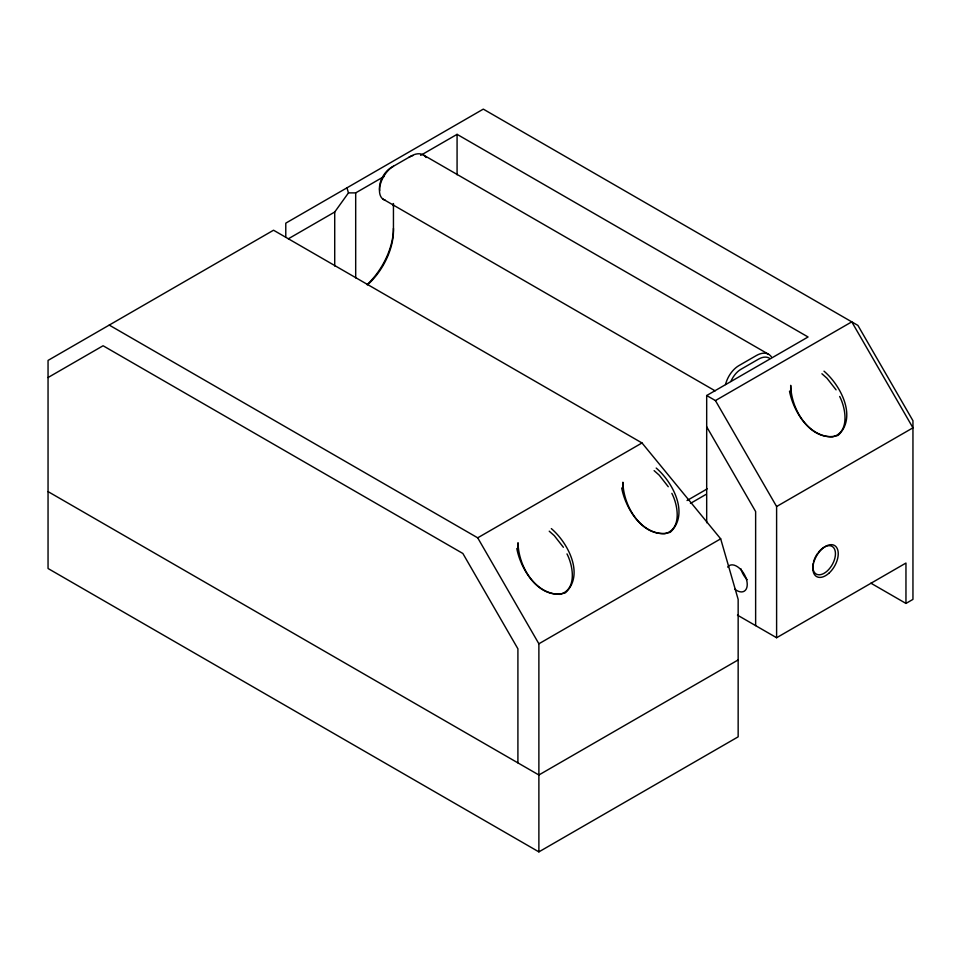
<?xml version="1.0" encoding="UTF-8"?>
<svg xmlns="http://www.w3.org/2000/svg" width="961" height="961" viewBox="0 0 961 961"><rect width="100%" height="100%" fill="white"/><g stroke="black" fill="none" stroke-linecap="round" stroke-linejoin="round"><path stroke-width="1.44" d="M518.015 550.221L518.015 542.761C518.387 565.681 534.64 594.354 559.963 594.33C577.225 589.79 573.224 565.945 566.99 553.908M622.896 488.176L622.896 482.218C623.269 505.126 639.521 533.799 664.844 533.775C682.106 529.247 678.106 505.402 671.859 493.365M790.699 394.274L790.699 385.337C791.071 408.245 807.324 436.919 832.646 436.895C849.908 432.366 845.908 408.521 839.674 396.473M288.348 238.796L334.716 212.021L348.459 192.885L346.957 187.839M348.459 192.885L355.69 192.885L384.292 176.368M420.678 155.358L457.076 134.348L808.069 336.987L706.683 395.524L706.683 522.736M48.05 377.529L103.091 345.756L462.866 553.476L517.907 648.807L517.907 762.866M109.23 325.082L477.701 537.824L642.008 442.961L720.678 538.833L738.156 599.388L738.156 736.835L538.881 851.878L48.05 568.504L48.05 360.411L273.537 230.22L642.008 442.961M706.683 395.524L715.428 400.569L851.77 321.851L912.95 427.825L776.608 506.531L776.608 637.732L905.959 563.05L905.959 603.424L912.95 599.388L912.95 420.726L857.909 325.407L483.299 109.122L285.777 223.156L285.777 236.574M687.043 500.525L703.896 490.795A49.443 28.542 -60 0 0 707.308 488.62M690.43 503.408L705.987 494.422M538.881 851.878L538.881 643.786L720.678 538.833M738.156 659.931L538.881 774.986L48.05 491.6M423.296 154.925L768.692 354.333M382.73 198.951L715.152 390.863M870.894 583.183L905.959 603.424M737.459 615.136L776.608 637.732M821.919 373.757L827.013 378.274L836.07 389.854M654.117 470.638L659.21 475.154L668.267 486.734M549.236 531.193L554.329 535.709L563.386 547.289M824.009 371.174C840.731 385.361 857.476 417.398 838.076 435.381C812.802 443.177 793.426 412.677 789.51 391.103M656.195 468.055C672.928 482.242 689.662 514.279 670.273 532.262C644.999 540.058 625.623 509.558 621.707 487.984M551.326 528.61C568.047 542.797 584.793 574.834 565.392 592.817C540.118 600.601 520.742 570.113 516.826 548.527M715.428 400.569L776.608 506.531M706.683 426.78L755.634 511.552L755.634 625.623M477.701 537.824L538.881 643.786M457.076 134.348L457.076 174.782M393.445 203.516L393.445 230.82A49.443 28.542 -60 0 1 367.534 284.78M355.69 192.885L355.69 277.897M334.716 212.021L334.716 266.005M769.305 358.117A21.755 12.565 -60 0 0 758.433 359.198L740.943 369.288A16.805 9.706 -60 0 0 730.889 381.493M771.467 356.915A24.722 14.271 -60 0 0 756.331 355.558L738.853 365.648A19.773 11.412 -60 0 0 725.531 384.556M393.229 203.9A11.148 6.439 -60 0 1 393.445 205.942M385.313 200.212A19.773 11.412 -60 0 1 380.136 185.137A19.773 11.412 -60 0 1 393.445 166.241M426.071 157.496A24.722 14.271 -60 0 0 410.936 156.15L391.355 167.454A16.805 9.706 -60 0 0 379.691 190.554M393.445 228.406A52.411 30.259 -60 0 1 367.018 284.66M408.833 157.352A21.755 12.565 -60 0 1 412.81 155.658M818.508 552.191A15.965 9.226 -60 0 1 835.061 550.557A15.965 9.226 -60 0 1 824.154 573.261A15.965 9.226 -60 0 1 813.246 563.146M813.547 561.897A15.965 9.226 -60 0 1 817.679 553.284M747.153 579.627A14.835 8.565 60 0 1 740.883 568.768M727.669 567.098A14.835 8.565 60 0 1 740.907 569.669A14.835 8.565 60 0 1 746.805 587.664A14.835 8.565 60 0 1 734.925 589.261M828.838 573.297A17.947 10.367 -60 0 0 834.52 545.488A17.947 10.367 -60 0 0 813.294 564.323A17.947 10.367 -60 0 0 828.838 573.297"/></g></svg>
